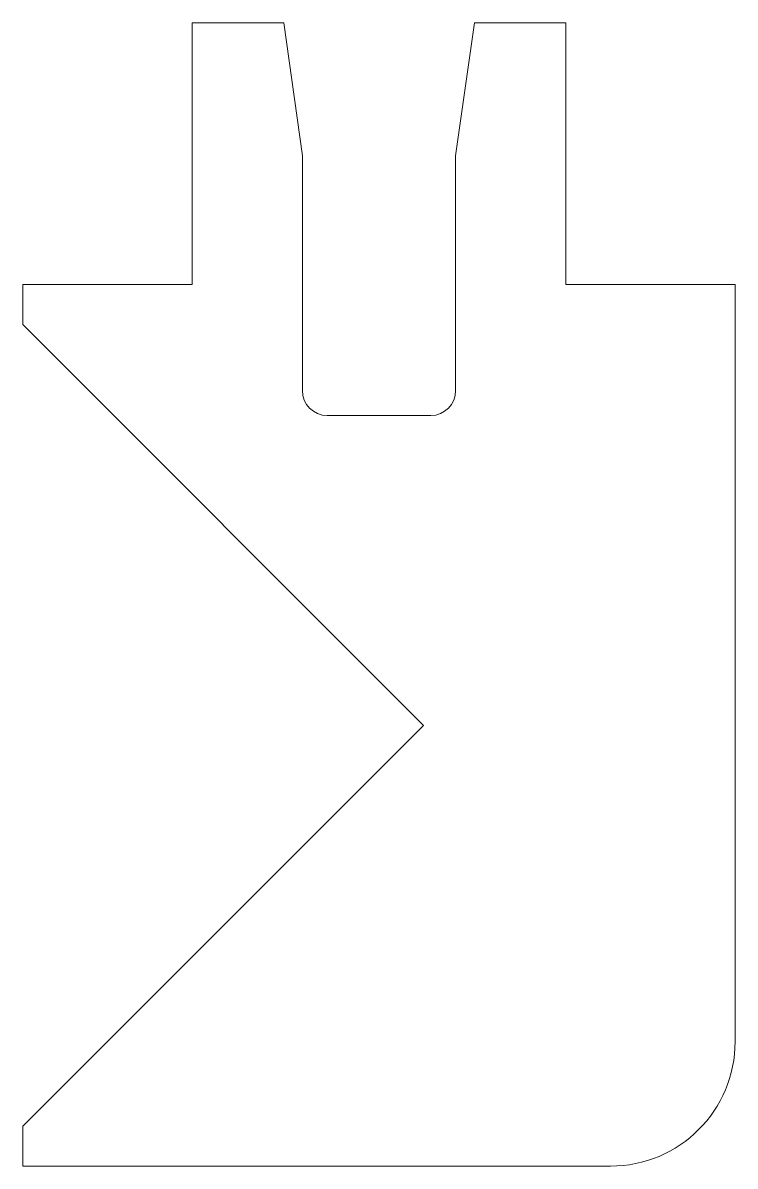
# Model space of a CAD drawing. Header units: inches. Extents: x 5.523 to 6.094, y 3.809 to 4.727.
import ezdxf

# ---------------------------------------------------------------- set-up
doc = ezdxf.new("R2010")
doc.units = ezdxf.units.IN
doc.header["$MEASUREMENT"] = 0

msp = doc.modelspace()

# ---------------------------------------------------------------- linework, layer by layer
at = {"color": 7, "linetype": 'Continuous', "lineweight": 15}
for p, q in [((5.65866, 4.72659), (5.65866, 4.51659)), ((5.73216, 4.72659), (5.65866, 4.72659)), ((5.74716, 4.61986), (5.73216, 4.72659)), ((5.88516, 4.72659), (5.87016, 4.61986)), ((5.95866, 4.72659), (5.88516, 4.72659)), ((5.95866, 4.51659), (5.95866, 4.72659)), ((5.74716, 4.61986), (5.74716, 4.43159)), ((5.87016, 4.43159), (5.87016, 4.61986)), ((5.52288, 4.51659), (5.52288, 4.48459)), ((5.65866, 4.51659), (5.52288, 4.51659)), ((6.09443, 4.51659), (5.95866, 4.51659)), ((6.09443, 3.90948), (6.09443, 4.51659)), ((5.52288, 4.48459), (5.84443, 4.16303)), ((5.76716, 4.41159), (5.85016, 4.41159)), ((5.84443, 4.16303), (5.52288, 3.84148)), ((5.52288, 3.84148), (5.52288, 3.80948)), ((5.52288, 3.80948), (5.99443, 3.80948))]:
    msp.add_line(p, q, dxfattribs=at)
for centre, radius, start, end in [((5.76716, 4.43159), 0.02, 180, 270), ((5.85016, 4.43159), 0.02, 270, 0), ((5.99443, 3.90948), 0.1, 270, 0)]:
    msp.add_arc(centre, radius, start, end, dxfattribs=at)

doc.saveas('drawing.dxf')
